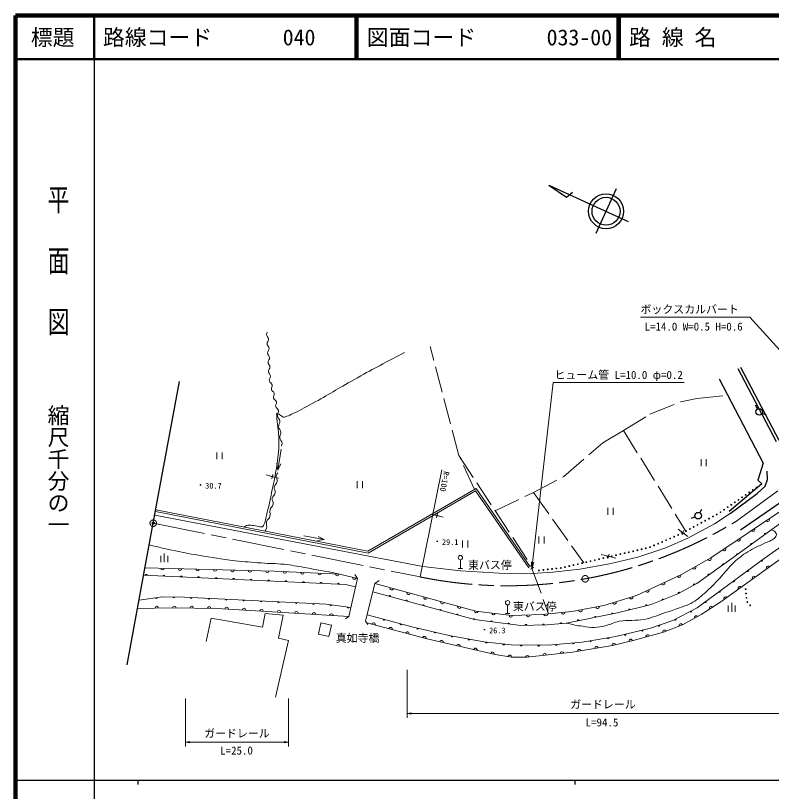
# Model space of a CAD drawing. Units: millimetres at full size, sheet at 1:1000; details may follow other scales. Extents: x 40000 to 680000, y 20000 to 380000.
# Drawn here: x 40000 to 212965, y 202409 to 380000 of the extents above; entities that cross this region are included whole.
import ezdxf
from ezdxf.enums import TextEntityAlignment as Align

# ---------------------------------------------------------------- set-up
doc = ezdxf.new("R2010")
doc.units = ezdxf.units.MM
doc.header["$LTSCALE"] = 1000
doc.header["$PDMODE"] = 32
doc.header["$PDSIZE"] = 500
doc.linetypes.add('CHAIN', pattern=[18.5, 12, -1.5, 3.5, -1.5])
doc.linetypes.add('DASHED', pattern=[7.5, 6, -1.5])
for name, color, linetype, lineweight in [('M-BGD', 7, 'Continuous', 25), ('M-BMK', 2, 'CHAIN', 13), ('M-BMK-OTRS', 5, 'Continuous', 25), ('M-BMK-SRVR', 3, 'Continuous', 25), ('M-STR-HTXT', 7, 'Continuous', 13), ('M-STR-STRC', 7, 'Continuous', 25), ('M-TTL', 2, 'Continuous', 140), ('M-TTL-BAND', 7, 'Continuous', 25), ('M-TTL-LINE', 7, 'Continuous', 50), ('M-WORK', 1, 'Continuous', 13)]:
    doc.layers.add(name, color=color, linetype=linetype, lineweight=lineweight)
doc.layers.add('M-OTRS', color=6, linetype='Continuous')
doc.layers.add('M-TTL-TXT', color=7, linetype='Continuous')
doc.styles.add('@ＭＳ ゴシック', font='')
doc.styles.add('ＭＳ ゴシック', font='')
doc.styles.get('@ＭＳ ゴシック').set_extended_font_data('@MS Gothic')
doc.styles.get('ＭＳ ゴシック').set_extended_font_data('MS Gothic')

# ---------------------------------------------------------------- blocks, each defined once
blk = doc.blocks.new('plus')
at = {"color": 0, "linetype": 'Continuous', "lineweight": -2}
for p, q in [((-1.25, 0), (1.25, 0)), ((0, -1.25), (0, 1.25))]:
    blk.add_line(p, q, dxfattribs=at)
blk = doc.blocks.new('open_arrow')
at = {"color": 0, "linetype": 'Continuous', "lineweight": -2}
blk.add_lwpolyline([(7.5, 1.25), (0, 0), (7.5, -1.25)], dxfattribs=at)

msp = doc.modelspace()

# ---------------------------------------------------------------- linework, layer by layer
at = {"layer": 'M-BGD'}
for p, q in [((214109, 282419), (205375, 299155)), ((214689, 282712), (205951, 299456)), ((201010, 296813), (211076, 277567)), ((209786, 289960), (209322, 290846)), ((210828, 289010), (211752, 288629)), ((211076, 277567), (209867, 273695)), ((209867, 273695), (210731, 272811)), ((210731, 272811), (203264, 266498)), ((196555, 266185), (197059, 267049)), ((195483, 265255), (194556, 264879))]:
    msp.add_line(p, q, dxfattribs=at)
for centre in [(210134, 289296), (196178, 265537)]:
    msp.add_circle(centre, 750, dxfattribs=at)
at = {"layer": 'M-BMK'}
for p, q in [((204706, 264160), (218542, 274248)), ((71512, 263818), (132592, 251504))]:
    msp.add_line(p, q, dxfattribs=at)
for centre in [(71512, 263818), (170347, 251083)]:
    msp.add_circle(centre, 750, dxfattribs=at)
msp.add_arc((152563, 349489), 100000, 258.48031, 301.4284, dxfattribs=at)
at = {"layer": 'M-BMK-OTRS'}
for p, q in [((71512, 263818), (77483, 296273)), ((65541, 231362), (71512, 263818))]:
    msp.add_line(p, q, dxfattribs=at)
at = {"layer": 'M-BMK-SRVR'}
for p, q in [((161994, 341141), (166036, 338432)), ((161994, 341141), (180212, 332889)), ((166036, 338432), (167425, 339559)), ((177421, 340301), (172800, 330098))]:
    msp.add_line(p, q, dxfattribs=at)
for radius in [4000, 3200]:
    msp.add_circle((175111, 335200), radius, dxfattribs=at)
at = {"layer": 'M-OTRS'}
msp.add_point((71512, 263818), dxfattribs=at)
at = {"layer": 'M-STR-HTXT'}
for p, q in [((132592, 251504), (137533, 276010)), ((129622, 230257), (129622, 219257)), ((78890, 223701), (78890, 212701)), ((102452, 223701), (102452, 212701)), ((129622, 220257), (218794, 220257)), ((78890, 213701), (102452, 213701))]:
    msp.add_line(p, q, dxfattribs=at)
for points in [[(227054, 290019), (208000, 311000), (183000, 311000)], [(158167, 253419), (163000, 296000), (193000, 296000)]]:
    msp.add_lwpolyline(points, dxfattribs=at)
at = {"layer": 'M-STR-STRC'}
for p, q in [((212032, 273798), (211983, 275707)), ((211515, 272306), (212032, 273798)), ((205878, 262293), (219493, 271725)), ((209714, 270589), (211515, 272306)), ((203534, 266027), (209714, 270589))]:
    msp.add_line(p, q, dxfattribs=at)
at = {"layer": 'M-TTL'}
for p, q in [((40000, 380000), (40000, 20000)), ((680000, 380000), (40000, 380000))]:
    msp.add_line(p, q, dxfattribs=at)
at = {"layer": 'M-TTL-BAND'}
for p, q in [((58000, 370000), (58000, 20000)), ((40000, 205000), (579000, 205000)), ((68000, 205000), (68000, 204000)), ((168000, 205000), (168000, 204000))]:
    msp.add_line(p, q, dxfattribs=at)
at = {"layer": 'M-TTL-LINE'}
for p, q in [((58000, 380000), (58000, 370000)), ((117750, 380000), (117750, 370000)), ((118250, 380000), (118250, 370000)), ((177750, 380000), (177750, 370000)), ((178250, 380000), (178250, 370000)), ((40000, 370000), (680000, 370000))]:
    msp.add_line(p, q, dxfattribs=at)
at = {"layer": 'M-WORK', "linetype": 'DASHED'}
for p, q in [((141421, 279303), (134891, 304265)), ((195869, 292339), (202983, 293041)), ((185169, 288726), (192227, 291605)), ((192227, 291605), (195869, 292339)), ((179109, 285038), (185169, 288726)), ((174358, 282193), (179109, 285038)), ((179109, 285038), (193378, 261997)), ((165466, 274523), (174358, 282193)), ((144996, 271552), (141421, 279303)), ((141421, 279303), (158175, 253848)), ((158507, 270872), (165466, 274523)), ((149751, 266647), (158507, 270872)), ((158507, 270872), (169996, 254759)), ((158167, 253419), (161983, 243040))]:
    msp.add_line(p, q, dxfattribs=at)
at = {"layer": 'M-WORK'}
for p, q in [((100748, 280726), (100040, 275976)), ((86051, 280027), (86051, 278427)), ((87251, 278427), (87251, 280027)), ((100040, 275976), (99816, 277526)), ((100040, 275976), (100706, 277394)), ((196848, 278438), (196848, 276838)), ((198048, 276838), (198048, 278438)), ((98756, 274469), (97311, 274854)), ((100200, 274083), (98756, 274469)), ((118177, 273443), (118177, 271843)), ((119377, 271843), (119377, 273443)), ((120648, 257389), (145388, 271780)), ((145388, 271780), (157758, 253809)), ((120719, 256967), (145268, 271248)), ((145268, 271248), (157429, 253582)), ((71999, 266493), (120719, 256967)), ((72076, 266885), (120648, 257389)), ((175506, 267313), (175506, 265713)), ((176706, 265713), (176706, 267313)), ((71850, 265654), (133173, 253905)), ((135047, 265893), (136438, 265537)), ((136438, 265537), (137828, 265180)), ((199919, 263635), (203534, 266027)), ((193831, 260403), (199919, 263635)), ((191580, 262457), (192692, 261627)), ((192692, 261627), (193805, 260797)), ((106004, 260903), (110649, 260060)), ((110649, 260060), (109093, 259885)), ((110649, 260060), (109253, 260771)), ((142299, 259836), (142299, 258236)), ((143499, 258236), (143499, 259836)), ((159726, 260728), (159726, 259128)), ((160926, 259128), (160926, 260728)), ((188543, 258060), (193831, 260403)), ((182401, 256040), (188543, 258060)), ((73240, 254905), (73240, 256305)), ((74040, 254905), (74040, 256905)), ((74840, 254905), (74840, 256305)), ((174006, 256672), (175671, 256245)), ((175671, 256245), (177336, 255818)), ((175918, 254523), (182401, 256040)), ((141801, 253441), (141801, 255441)), ((169136, 253327), (175918, 254523)), ((69635, 253616), (99176, 252850)), ((99176, 252850), (114183, 252154)), ((133173, 253905), (141815, 252941)), ((141301, 253441), (142301, 253441)), ((141815, 252941), (151857, 252290)), ((151857, 252290), (156983, 252239)), ((156983, 252239), (162940, 252588)), ((162940, 252588), (169136, 253327)), ((69319, 251897), (115531, 249783)), ((114183, 252154), (118262, 251178)), ((118262, 251178), (116262, 242454)), ((117659, 252054), (118262, 251178)), ((122217, 249976), (123229, 250674)), ((115531, 249783), (117818, 249244)), ((120096, 241395), (122217, 249976)), ((68275, 246226), (73603, 246965)), ((73603, 246965), (78583, 246887)), ((78583, 246887), (111088, 245279)), ((111088, 245279), (116733, 244511)), ((152594, 243110), (152594, 245110)), ((203864, 243550), (203864, 245550)), ((67922, 244307), (75718, 244444)), ((75718, 244444), (86155, 244322)), ((86155, 244322), (116262, 242454)), ((203064, 243550), (203064, 244950)), ((204664, 243550), (204664, 244950)), ((83616, 236738), (84735, 242099)), ((84735, 242099), (96492, 240013)), ((96492, 240013), (97146, 243110)), ((97146, 243110), (101251, 242776)), ((101251, 242776), (100154, 237501)), ((116262, 242454), (115515, 241890)), ((152094, 243110), (153094, 243110)), ((109303, 238425), (109850, 241013)), ((109850, 241013), (112265, 240502)), ((112265, 240502), (111718, 237914)), ((120646, 240591), (120096, 241395)), ((111718, 237914), (109303, 238425)), ((102479, 236998), (99480, 224028)), ((100154, 237501), (102479, 236998))]:
    msp.add_line(p, q, dxfattribs=at)
for points in [[(122217, 249976), (145293, 243688), (153478, 242703), (160471, 242890), (167311, 243569), (174645, 244954), (182074, 247252), (192381, 252077), (199117, 255872), (216611, 267617)], [(218061, 266036), (203678, 255548), (195913, 250038), (191550, 247648), (185427, 245183), (177750, 243273), (166014, 240967), (161557, 240511), (155625, 240399), (144995, 241733), (121762, 248137)], [(120446, 242812), (130978, 240010), (139215, 238143), (147136, 236670), (153373, 235940), (161898, 235874), (169644, 236564), (177336, 237857), (185293, 239777), (190427, 241517), (195926, 244414), (211296, 255754), (220610, 262292)], [(221946, 260595), (201359, 245799), (196912, 242876), (192615, 240539), (188225, 238851), (181288, 236982), (176619, 235835), (167469, 234273), (157024, 233146), (153487, 233167), (149734, 233764), (134169, 237340), (120349, 241025)]]:
    msp.add_lwpolyline(points, dxfattribs=at)
for centre, radius in [((209537, 271993), 100), ((207063, 270297), 100), ((207888, 270862), 100), ((208712, 271427), 100), ((204588, 268601), 100), ((205413, 269166), 100), ((206238, 269731), 100), ((201289, 266339), 100), ((202114, 266905), 100), ((202938, 267470), 100), ((203763, 268035), 100), ((198684, 264857), 100), ((199564, 265331), 100), ((200445, 265806), 100), ((195163, 262959), 100), ((196043, 263433), 100), ((196924, 263908), 100), ((197804, 264382), 100), ((191619, 261108), 100), ((192522, 261535), 100), ((193402, 262010), 100), ((194283, 262484), 100), ((187946, 259525), 100), ((188864, 259921), 100), ((189782, 260317), 100), ((190701, 260712), 100), ((182282, 257618), 100), ((183256, 257844), 100), ((184230, 258071), 100), ((185190, 258338), 100), ((186109, 258734), 100), ((187027, 259130), 100), ((141801, 255941), 500), ((174490, 255805), 100), ((175464, 256031), 100), ((176438, 256258), 100), ((177412, 256485), 100), ((178386, 256711), 100), ((179360, 256938), 100), ((180334, 257164), 100), ((181308, 257391), 100), ((166698, 253992), 100), ((167672, 254219), 100), ((168646, 254445), 100), ((169620, 254672), 100), ((170594, 254899), 100), ((171568, 255125), 100), ((172542, 255352), 100), ((173516, 255578), 100), ((159777, 253008), 100), ((160771, 253118), 100), ((161765, 253228), 100), ((162759, 253338), 100), ((163753, 253447), 100), ((164747, 253557), 100), ((165724, 253766), 100), ((207048, 248709), 100), ((207157, 247715), 100), ((152594, 245610), 500), ((207265, 246721), 100), ((207437, 245754), 100), ((208096, 245002), 100)]:
    msp.add_circle(centre, radius, dxfattribs=at)
for centre, radius, start, end in [((98250, 307058), 812, 141.87335, 224.03257), ((97082, 305929), 812, 321.87335, 44.03257), ((98360, 304926), 812, 141.87335, 224.03257), ((97192, 303796), 812, 321.87335, 44.03257), ((98470, 302793), 812, 141.87335, 224.03257), ((97302, 301664), 812, 321.87335, 44.03257), ((98580, 300661), 812, 141.87335, 224.03257), ((98690, 298529), 812, 141.87335, 224.03257), ((97412, 299532), 812, 321.87335, 44.03257), ((98798, 296536), 733, 150.44941, 237.15518), ((97522, 297399), 812, 321.87335, 44.03257), ((98003, 295305), 733, 330.44941, 57.15518), ((99279, 294582), 733, 150.44941, 237.15518), ((98483, 293350), 733, 330.44941, 57.15518), ((99759, 292627), 733, 150.44941, 237.15518), ((98964, 291396), 733, 330.44941, 57.15518), ((100239, 290673), 733, 150.44941, 237.15518), ((99444, 289441), 733, 330.44941, 57.15518), ((101062, 288535), 1122, 150.95322, 220.43644), ((99354, 287079), 1122, 330.95322, 40.43644), ((101316, 285990), 1122, 150.95322, 220.43644), ((99608, 284535), 1122, 330.95322, 40.43644), ((101570, 283445), 1122, 150.95322, 220.43644), ((99862, 281990), 1122, 330.95322, 40.43644), ((100834, 274485), 1182, 136.2087, 203.85119), ((98672, 273529), 1182, 316.2087, 23.85119), ((100379, 271894), 1182, 136.2087, 203.85119), ((99923, 269302), 1182, 136.2087, 203.85119), ((98217, 270938), 1182, 316.2087, 23.85119), ((97761, 268346), 1182, 316.2087, 23.85119), ((99563, 266516), 1388, 133.14154, 195.42265), ((98786, 263752), 1388, 133.14154, 195.42265), ((96888, 265777), 1388, 313.14154, 15.42265), ((212083, 264577), 400, 213.87727, 33.87727), ((96110, 263014), 1388, 313.14154, 15.42265), ((208762, 262347), 400, 213.87727, 33.87727), ((211597, 261323), 200, 36.10061, 216.10061), ((205441, 260118), 400, 213.87727, 33.87727), ((202120, 257888), 400, 213.87727, 33.87727), ((208365, 258966), 200, 36.10061, 216.10061), ((198783, 255684), 400, 209.39737, 29.39737), ((205133, 256609), 200, 36.10061, 216.10061), ((201884, 254275), 200, 35.35923, 215.35923), ((210729, 255336), 200, 216.41992, 36.41992), ((212201, 253591), 400, 35.70401, 215.70401), ((73634, 253512), 400, 178.51517, 358.51517), ((77632, 253408), 400, 178.51517, 358.51517), ((81631, 253305), 400, 178.51517, 358.51517), ((85630, 253201), 400, 178.51517, 358.51517), ((89628, 253097), 400, 178.51517, 358.51517), ((93627, 252994), 400, 178.51517, 358.51517), ((97625, 252890), 400, 178.51517, 358.51517), ((101622, 252736), 400, 177.34371, 357.34371), ((105618, 252551), 400, 177.34371, 357.34371), ((109614, 252366), 400, 177.34371, 357.34371), ((113609, 252180), 400, 177.34371, 357.34371), ((157764, 254089), 782, 272.96331, 336.78523), ((195298, 253720), 400, 209.39737, 29.39737), ((207510, 252961), 200, 216.41992, 36.41992), ((69929, 251869), 200, 357.38057, 177.38057), ((73924, 251686), 200, 357.38057, 177.38057), ((77920, 251504), 200, 357.38057, 177.38057), ((81916, 251321), 200, 357.38057, 177.38057), ((85912, 251138), 200, 357.38057, 177.38057), ((89908, 250955), 200, 357.38057, 177.38057), ((93904, 250772), 200, 357.38057, 177.38057), ((97899, 250589), 200, 357.38057, 177.38057), ((101895, 250407), 200, 357.38057, 177.38057), ((105891, 250224), 200, 357.38057, 177.38057), ((117515, 251357), 400, 166.55035, 346.55035), ((191791, 251801), 400, 205.08448, 25.08448), ((198622, 251961), 200, 35.35923, 215.35923), ((204291, 250586), 200, 216.41992, 36.41992), ((208953, 251257), 400, 35.70401, 215.70401), ((109887, 250041), 200, 357.38057, 177.38057), ((113883, 249858), 200, 357.38057, 177.38057), ((126076, 248925), 400, 164.75802, 344.75802), ((188168, 250105), 400, 205.08448, 25.08448), ((195318, 249712), 200, 28.71296, 208.71296), ((205705, 248923), 400, 35.70401, 215.70401), ((76224, 246924), 200, 179.1044, 359.1044), ((125613, 247076), 200, 344.58979, 164.58979), ((129935, 247873), 400, 164.75802, 344.75802), ((133794, 246821), 400, 164.75802, 344.75802), ((180860, 246876), 400, 197.19004, 17.19004), ((184546, 248409), 400, 205.08448, 25.08448), ((191810, 247791), 200, 28.71296, 208.71296), ((201072, 248211), 200, 216.41992, 36.41992), ((202457, 246588), 400, 35.70401, 215.70401), ((72237, 246776), 200, 187.89575, 7.89575), ((80222, 246806), 200, 177.16764, 357.16764), ((84217, 246608), 200, 177.16764, 357.16764), ((88212, 246411), 200, 177.16764, 357.16764), ((92207, 246213), 200, 177.16764, 357.16764), ((96202, 246015), 200, 177.16764, 357.16764), ((100197, 245818), 200, 177.16764, 357.16764), ((104192, 245620), 200, 177.16764, 357.16764), ((108188, 245422), 200, 177.16764, 357.16764), ((112174, 245131), 200, 172.25676, 352.25676), ((129469, 246013), 200, 344.58979, 164.58979), ((133326, 244950), 200, 344.58979, 164.58979), ((137654, 245770), 400, 164.75802, 344.75802), ((177038, 245694), 400, 197.19004, 17.19004), ((184357, 244917), 200, 13.976, 193.976), ((188115, 246265), 200, 21.92694, 201.92694), ((197854, 245837), 200, 216.41992, 36.41992), ((72321, 244384), 400, 1.00446, 181.00446), ((76320, 244437), 400, 359.33164, 179.33164), ((80320, 244390), 400, 359.33164, 179.33164), ((84320, 244344), 400, 359.33164, 179.33164), ((88316, 244188), 400, 356.45007, 176.45007), ((92308, 243941), 400, 356.45007, 176.45007), ((96300, 243693), 400, 356.45007, 176.45007), ((100293, 243445), 400, 356.45007, 176.45007), ((104285, 243198), 400, 356.45007, 176.45007), ((108277, 242950), 400, 356.45007, 176.45007), ((116138, 244592), 200, 172.25676, 352.25676), ((137182, 243887), 200, 344.58979, 164.58979), ((141513, 244718), 400, 164.75802, 344.75802), ((145375, 243678), 400, 173.1332, 353.1332), ((165290, 243368), 400, 185.66225, 5.66225), ((169246, 243934), 400, 190.69493, 10.69493), ((173176, 244676), 400, 190.69493, 10.69493), ((180475, 243951), 200, 13.976, 193.976), ((194506, 243667), 200, 207.77979, 27.77979), ((199146, 244344), 400, 33.32101, 213.32101), ((112270, 242702), 400, 356.45007, 176.45007), ((124311, 241784), 200, 165.10225, 345.10225), ((141038, 242824), 200, 344.58979, 164.58979), ((144894, 241761), 200, 344.58979, 164.58979), ((149346, 243200), 400, 173.1332, 353.1332), ((153317, 242722), 400, 173.1332, 353.1332), ((157315, 242806), 400, 181.53879, 1.53879), ((161309, 242974), 400, 185.66225, 5.66225), ((168731, 241501), 200, 11.11537, 191.11537), ((172656, 242272), 200, 11.11537, 191.11537), ((176581, 243043), 200, 11.11537, 191.11537), ((190967, 241802), 200, 207.77979, 27.77979), ((195747, 242242), 400, 28.54108, 208.54108), ((121952, 240597), 400, 345.07188, 165.07188), ((125817, 239567), 400, 345.07188, 165.07188), ((128177, 240756), 200, 165.10225, 345.10225), ((132052, 239767), 200, 167.22872, 347.22872), ((148860, 241248), 200, 352.8455, 172.8455), ((152829, 240750), 200, 352.8455, 172.8455), ((156807, 240421), 200, 1.0858, 181.0858), ((160806, 240497), 200, 1.0858, 181.0858), ((164789, 240842), 200, 5.83486, 185.83486), ((187217, 240429), 200, 198.72964, 18.72964), ((192209, 240383), 400, 21.02604, 201.02604), ((129682, 238536), 400, 345.07188, 165.07188), ((135953, 238883), 200, 167.22872, 347.22872), ((139859, 238024), 200, 169.46123, 349.46123), ((179491, 238377), 200, 193.56523, 13.56523), ((183380, 239315), 200, 193.56523, 13.56523), ((184622, 237881), 400, 15.07667, 195.07667), ((188476, 238948), 400, 21.02604, 201.02604), ((133547, 237506), 400, 345.07188, 165.07188), ((137440, 236588), 400, 347.05932, 167.05932), ((143792, 237292), 200, 169.46123, 349.46123), ((147731, 236600), 200, 173.32729, 353.32729), ((167669, 236388), 200, 185.08502, 5.08502), ((171633, 236898), 200, 189.54356, 9.54356), ((175578, 237561), 200, 189.54356, 9.54356), ((176872, 235897), 400, 13.80983, 193.80983), ((180757, 236852), 400, 13.80983, 193.80983), ((141339, 235693), 400, 347.05932, 167.05932), ((145237, 234797), 400, 347.05932, 167.05932), ((151703, 236135), 200, 173.32729, 353.32729), ((155692, 235922), 200, 179.55783, 359.55783), ((159692, 235891), 200, 179.55783, 359.55783), ((163685, 236033), 200, 185.08502, 5.08502), ((168990, 234532), 400, 9.68859, 189.68859), ((172933, 235205), 400, 9.68859, 189.68859), ((149135, 233901), 400, 347.05932, 167.05932), ((153078, 233232), 400, 350.9634, 170.9634), ((157072, 233151), 400, 6.15508, 186.15508), ((161049, 233580), 400, 6.15508, 186.15508), ((165026, 234009), 400, 6.15508, 186.15508)]:
    msp.add_arc(centre, radius, start, end, dxfattribs=at)
for points, knots in [([(92349, 262922), (92442, 263034), (92498, 263073), (92608, 263150), (92897, 263352), (93138, 263333), (93490, 263341), (94039, 263352), (94344, 263267), (94889, 263198), (95448, 263128), (95752, 262925), (96313, 262972), (96433, 262983), (96517, 262975), (96611, 263051), (96783, 263189), (96779, 263352), (96864, 263557), (97290, 264592), (97324, 265242), (97597, 266328), (98029, 268049), (98224, 269025), (98593, 270760), (99032, 272819), (99317, 273968), (99636, 276049), (99967, 278212), (100179, 279430), (100263, 281617), (100326, 283241), (100153, 284150), (100043, 285771), (99971, 286829), (99809, 287413), (99772, 288473), (99765, 288665), (99658, 288893), (99775, 288966), (99857, 289017), (99980, 288908), (100104, 288852), (100447, 288697), (100578, 288503), (100904, 288316), (101060, 288227), (101137, 288135), (101314, 288108), (101471, 288084), (101563, 288123), (101718, 288159), (102293, 288293), (102575, 288496), (103115, 288734), (105032, 289577), (106032, 290206), (107878, 291194), (111663, 293222), (113669, 294565), (117420, 296658), (121914, 299165), (123386, 299931), (129020, 302905)], [0, 0, 0, 0, 1, 1, 1, 2, 2, 2, 3, 3, 3, 4, 4, 4, 5, 5, 5, 6, 6, 6, 7, 7, 7, 8, 8, 8, 9, 9, 9, 10, 10, 10, 11, 11, 11, 12, 12, 12, 13, 13, 13, 14, 14, 14, 15, 15, 15, 16, 16, 16, 17, 17, 17, 18, 18, 18, 19, 19, 19, 20, 20, 20, 21, 21, 21, 21]), ([(166014, 240967), (167788, 240553), (168300, 240414), (169790, 240210), (170835, 240067), (171422, 239907), (172476, 239939), (173452, 239968), (173993, 240116), (174942, 240349), (176214, 240661), (176856, 241096), (178140, 241358), (179236, 241581), (179881, 241490), (180997, 241575), (182112, 241660), (182757, 241568), (183853, 241793), (185724, 242176), (186702, 242668), (188515, 243272), (189845, 243716), (190588, 243973), (191907, 244452), (192918, 244818), (193541, 244904), (194482, 245424), (195857, 246182), (196506, 246812), (197703, 247828), (199149, 249056), (199841, 249877), (201149, 251251), (202458, 252625), (203010, 253570), (204400, 254862), (205538, 255919), (206256, 256431), (207555, 257283), (208957, 258202), (209887, 258465), (211384, 259219), (212273, 259666), (212889, 259732), (213660, 260360), (213949, 260596), (214078, 260831), (214107, 261203), (214124, 261416), (214025, 261532), (213914, 261715), (213680, 262101), (213346, 262139), (212901, 262274)], [0, 0, 0, 0, 1, 1, 1, 2, 2, 2, 3, 3, 3, 4, 4, 4, 5, 5, 5, 6, 6, 6, 7, 7, 7, 8, 8, 8, 9, 9, 9, 10, 10, 10, 11, 11, 11, 12, 12, 12, 13, 13, 13, 14, 14, 14, 15, 15, 15, 16, 16, 16, 17, 17, 17, 18, 18, 18, 18]), ([(70595, 258836), (73065, 258233), (73720, 258078), (75734, 257646), (78108, 257136), (79443, 256873), (81837, 256468), (85102, 255916), (86934, 255613), (90223, 255230), (92551, 254959), (93863, 254877), (96199, 254702), (98253, 254549), (99414, 254612), (101462, 254404), (103260, 254221), (104248, 253978), (106030, 253681), (109226, 253147), (110251, 252927), (114183, 252154)], [0, 0, 0, 0, 1, 1, 1, 2, 2, 2, 3, 3, 3, 4, 4, 4, 5, 5, 5, 6, 6, 6, 7, 7, 7, 7])]:
    msp.add_open_spline(points, degree=3, knots=knots, dxfattribs=at)

# ---------------------------------------------------------------- block references
at = {"layer": 'M-STR-HTXT'}
for p, xscale, yscale, rotation in [((158167, 253419), 200, 200, 83.5), ((102452, 213701), 133, 133, 180)]:
    msp.add_blockref('open_arrow', p, dxfattribs=dict(at, xscale=xscale, yscale=yscale, rotation=rotation))
at = {"layer": 'M-STR-HTXT', "xscale": 133, "yscale": 133}
for p in [(129622, 220257), (78890, 213701)]:
    msp.add_blockref('open_arrow', p, dxfattribs=at)
at = {"layer": 'M-WORK', "rotation": 345.6}
for p, xscale, yscale in [((98756, 274469), 400, 400), ((82323, 272569), 120, 120), ((136438, 265537), 400, 400), ((192692, 261627), 400, 400), ((136494, 259661), 120, 120), ((175671, 256245), 400, 400), ((147275, 239445), 120, 120)]:
    msp.add_blockref('plus', p, dxfattribs=dict(at, xscale=xscale, yscale=yscale))

# ---------------------------------------------------------------- texts
at = {"layer": 'M-STR-HTXT', "style": 'ＭＳ ゴシック'}
for s, p in [('ボックスカルバート', (194250, 312750)), ('L=14.0 W=0.5 H=0.6', (195156, 308807)), ('ヒューム管 L=10.0 φ=0.2', (178000, 297750)), ('ガードレール', (174401, 222328)), ('ガードレール', (90668, 215708))]:
    msp.add_text(s, height=1833, dxfattribs=at).set_placement(p, align=Align.MIDDLE_CENTER)
msp.add_text('R=100', height=1320, rotation=258.602, dxfattribs=at).set_placement((138187, 273362), align=Align.MIDDLE_CENTER)
for s, p in [('L=94.5', (174186, 216747)), ('L=25.0', (90567, 210310))]:
    msp.add_text(s, height=1833, dxfattribs=at).set_placement(p, align=Align.BOTTOM_CENTER)
at = {"layer": 'M-TTL-BAND', "style": '@ＭＳ ゴシック', "width": 1.4}
msp.add_text('平  面  図', height=3666, rotation=270, dxfattribs=at).set_placement((49777, 306475), align=Align.MIDDLE_RIGHT)
at = {"layer": 'M-TTL-BAND', "style": '@ＭＳ ゴシック'}
msp.add_text('縮尺千分の一', height=3666, rotation=270, dxfattribs=at).set_placement((49777, 261030), align=Align.MIDDLE_RIGHT)
at = {"layer": 'M-TTL-TXT', "style": 'ＭＳ ゴシック'}
msp.add_text('標題', height=3666, dxfattribs=at).set_placement((48500, 375000), align=Align.MIDDLE_CENTER)
for s, p in [('路線コード', (60000, 375000)), ('040', (101142, 375000)), ('図面コード', (120380, 375000)), ('033-00', (161521, 375000)), ('路 線 名', (180380, 375000))]:
    msp.add_text(s, height=3666, dxfattribs=at).set_placement(p, align=Align.MIDDLE_LEFT)
at = {"layer": 'M-WORK', "style": 'ＭＳ ゴシック'}
for s, height, p in [('30.7', 1320, (85289, 272390)), ('29.1', 1320, (139460, 259483)), ('東バス停', 1833, (148535, 254238)), ('東バス停', 1833, (158807, 244744)), ('26.3', 1320, (150241, 239267)), ('真如寺橋', 1833, (118269, 237502))]:
    msp.add_text(s, height=height, dxfattribs=at).set_placement(p, align=Align.MIDDLE_CENTER)

doc.saveas('drawing.dxf')
